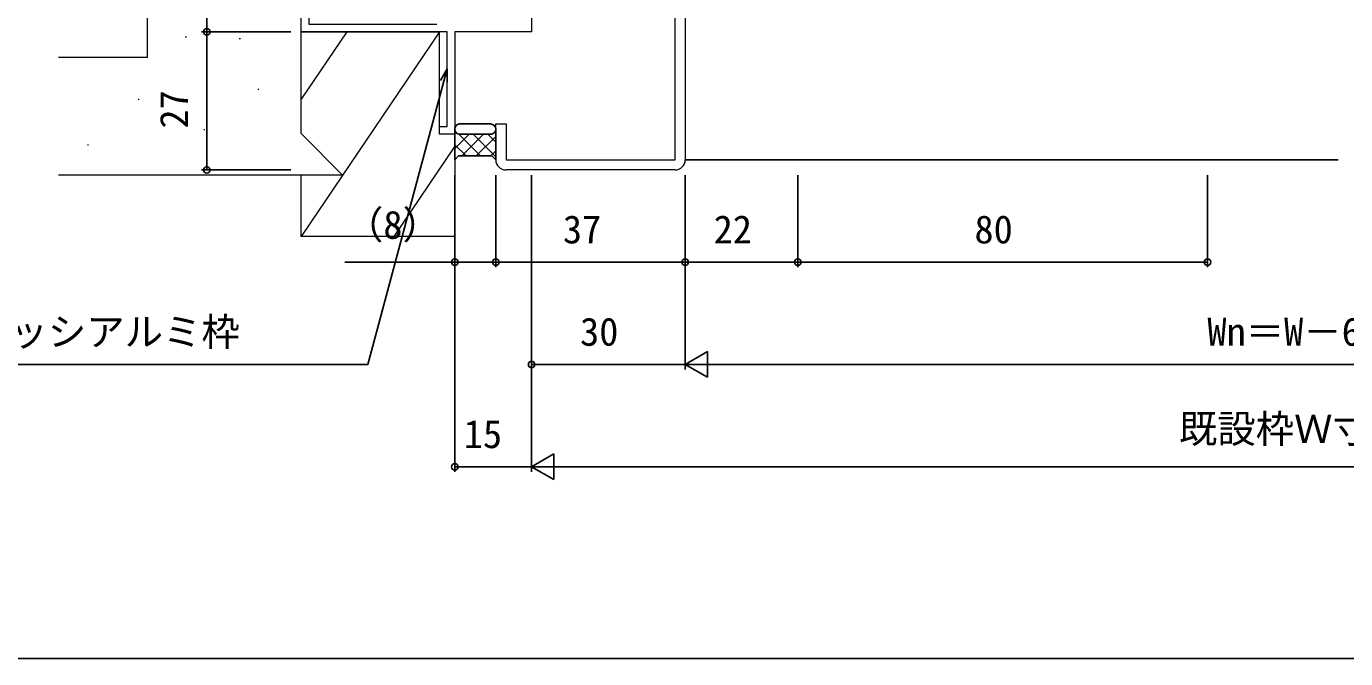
# Model space of a CAD drawing. Units: millimetres, scale not verified. Extents: x -437 to 438, y -281 to 278.
# Drawn here: x -95.9 to 161.7, y -281 to -157.4 of the extents above; entities that cross this region are included whole.
import ezdxf
from ezdxf.enums import TextEntityAlignment as Align

# ---------------------------------------------------------------- set-up
doc = ezdxf.new("R2010")
doc.units = ezdxf.units.MM
doc.header["$LTSCALE"] = 2
doc.layers.add('0-3_YKK_11', color=7, linetype='Continuous', lineweight=18)
doc.layers.add('0-9_YSS_K', color=3, linetype='Continuous', lineweight=18)
for name, color, linetype in [('0-4_YKK_12', 2, 'Continuous'), ('0-5_YKK_13', 4, 'Continuous'), ('0-7_YKK_D', 6, 'Continuous'), ('0-8_YKK_ZWAK', 7, 'Continuous')]:
    doc.layers.add(name, color=color, linetype=linetype)
doc.styles.add('ＭＳ ゴシック', font='')
doc.styles.get('ＭＳ ゴシック').set_extended_font_data('MS Gothic')

msp = doc.modelspace()

# ---------------------------------------------------------------- linework, layer by layer
at = {"layer": '0-3_YKK_11', "color": 4}
msp.add_lwpolyline([(-15.714, -100), (-40.714, -100), (-40.714, -104.5), (-42.214, -104.5), (-42.214, -98.5), (-12.214, -98.5), (-12.214, -137), (2.786, -137), (2.786, -158.5), (-12.214, -158.5), (-12.214, -178.5), (-15.214, -178.5), (-15.214, -177), (-13.714, -177), (-13.714, -158.5), (-42.214, -158.5), (-42.214, -152.5), (-40.714, -152.5), (-40.714, -157), (-15.714, -157)], dxfattribs=at)
at = {"layer": '0-4_YKK_12'}
msp.add_line((160.285, -183.5), (32.785, -183.5), dxfattribs=at)
at = {"layer": '0-5_YKK_13'}
for p, q in [((-12.214, -177.731), (-12.177, -177.768)), ((-11.214, -176.5), (-5.215, -176.5)), ((-11.941, -178.187), (-12.214, -178.461)), ((-9.425, -178.5), (-12.214, -181.289)), ((-11.482, -178.464), (-7.195, -182.75)), ((-5.215, -178.5), (-11.214, -178.5)), ((-11.214, -178.5), (-5.215, -178.5)), ((-6.597, -178.5), (-10.847, -182.75)), ((-8.617, -178.5), (-4.215, -182.902)), ((-4.215, -178.947), (-8.018, -182.75)), ((-5.788, -178.5), (-4.215, -180.074)), ((-12.214, -180.56), (-10.024, -182.75)), ((-4.215, -181.775), (-5.19, -182.75)), ((-12.214, -183.388), (-12.158, -183.444))]:
    msp.add_line(p, q, dxfattribs=at)
for points in [[(-4.215, -183.5), (-4.965, -182.75), (-11.464, -182.75), (-12.214, -183.5), (-12.214, -177.5)], [(-4.215, -177.5), (-4.215, -183.5), (-4.965, -182.75), (-11.464, -182.75), (-12.214, -183.5)]]:
    msp.add_lwpolyline(points, dxfattribs=at)
for centre, start, end in [((-11.214, -177.5), 89.99999, 180), ((-11.214, -177.5), 180, 269.99999), ((-11.214, -177.5), 180, 269.99999), ((-5.215, -177.5), 0, 89.99999), ((-5.215, -177.5), 269.99999, 0), ((-5.215, -177.5), 269.99999, 0)]:
    msp.add_arc(centre, 1, start, end, dxfattribs=at)
at = {"layer": '0-7_YKK_D'}
for p, q in [((-60.658, -98.5), (-60.658, -158.5)), ((-44.214, -158.5), (-61.658, -158.5)), ((-44.214, -158.5), (-61.658, -158.5)), ((-60.658, -158.5), (-60.658, -185.5)), ((-44.214, -185.5), (-61.658, -185.5)), ((-12.214, -186.5), (-12.214, -244.5)), ((-12.211, -186.5), (-12.211, -204.5)), ((-4.215, -186.5), (-4.215, -204.5)), ((-4.215, -186.5), (-4.215, -204.5)), ((2.786, -186.5), (2.786, -244.5)), ((2.786, -186.5), (2.786, -224.5)), ((2.786, -186.5), (2.786, -244.5)), ((32.785, -186.5), (32.785, -224.5)), ((32.785, -186.5), (32.785, -204.5)), ((32.785, -186.5), (32.785, -204.5)), ((32.785, -186.5), (32.785, -224.5)), ((54.785, -186.5), (54.785, -204.5)), ((54.785, -186.5), (54.785, -204.5)), ((134.785, -186.5), (134.785, -204.5)), ((32.785, -203.5), (-4.215, -203.5)), ((54.785, -203.5), (32.785, -203.5)), ((54.785, -203.5), (134.785, -203.5)), ((32.785, -223.5), (37.115, -221)), ((37.115, -226), (37.115, -221)), ((32.785, -223.5), (2.786, -223.5)), ((32.785, -223.5), (37.115, -226)), ((32.785, -223.5), (41.445, -223.5)), ((37.785, -223.5), (285.785, -223.5)), ((2.786, -243.5), (7.116, -241)), ((7.116, -246), (7.116, -241)), ((-12.214, -243.5), (2.786, -243.5)), ((2.786, -243.5), (7.116, -246)), ((2.786, -243.5), (11.446, -243.5)), ((7.786, -243.5), (315.781, -243.5))]:
    msp.add_line(p, q, dxfattribs=at)
for points in [[(-13.714, -165.703), (-14.374, -168.166), (-29.201, -223.5), (-121.046, -223.5)], [(-15.034, -167.989), (-13.714, -165.703), (-13.714, -168.343)], [(-4.215, -203.5), (-12.211, -203.5), (-33.712, -203.5)]]:
    msp.add_lwpolyline(points, dxfattribs=at)
for centre in [(-60.658, -158.5), (-60.658, -158.5), (-60.658, -185.5), (-12.211, -203.5), (-4.215, -203.5), (-4.215, -203.5), (32.785, -203.5), (32.785, -203.5), (54.785, -203.5), (54.785, -203.5), (134.785, -203.5), (2.786, -223.5), (-12.214, -243.5)]:
    msp.add_circle(centre, 0.637, dxfattribs=at)
at = {"layer": '0-8_YKK_ZWAK'}
msp.add_lwpolyline([(-436.8, -281), (438.2, -281), (438.2, 244)], dxfattribs=at)
at = {"layer": '0-9_YSS_K'}
for p, q in [((-72.214, -163.5), (-72.214, -43.5)), ((-64.838, -159.495), (-64.638, -159.495)), ((-42.214, -178.4), (-42.214, -158.5)), ((-33.311, -158.5), (-42.214, -171.689)), ((-15.214, -158.5), (-42.214, -198.5)), ((-42.214, -158.5), (-15.214, -158.5)), ((-54.292, -159.824), (-54.092, -159.824)), ((-72.214, -163.5), (-89.635, -163.5)), ((-50.667, -169.711), (-50.467, -169.711)), ((-74.065, -171.688), (-73.865, -171.688)), ((-61.212, -177.62), (-61.012, -177.62)), ((-34.114, -186.5), (-42.214, -178.4)), ((-12.214, -178.5), (-12.214, -198.5)), ((-83.951, -180.586), (-83.751, -180.586)), ((-12.214, -180.866), (-24.117, -198.5)), ((-42.214, -186.5), (-89.635, -186.5)), ((-34.114, -186.5), (-42.214, -186.5)), ((-42.214, -198.5), (-42.214, -186.5)), ((-12.214, -198.5), (-42.214, -198.5))]:
    msp.add_line(p, q, dxfattribs=at)
at = {"layer": '0-9_YSS_K', "color": 211}
msp.add_line((30.785, -185.5), (-2.215, -185.5), dxfattribs=at)
msp.add_lwpolyline([(-4.215, -183.5), (-4.215, -176.5), (-2.215, -176.5), (-2.215, -183.5), (30.785, -183.5), (30.785, -130.5), (32.785, -130.5), (32.785, -183.5)], dxfattribs=at)
at = {"layer": '0-9_YSS_K'}
msp.add_lwpolyline([(-12.214, -178.5), (-15.214, -178.5), (-15.214, -158.5)], dxfattribs=at)
at = {"layer": '0-9_YSS_K', "color": 211}
for centre, start, end in [((-2.215, -183.5), 180, 270), ((30.785, -183.5), 270, 0)]:
    msp.add_arc(centre, 2, start, end, dxfattribs=at)

# ---------------------------------------------------------------- texts
at = {"layer": '0-7_YKK_D', "style": 'ＭＳ ゴシック'}
msp.add_text('27', height=5.499, rotation=90, dxfattribs=at).set_placement((-62.658, -177.391), align=Align.BOTTOM_LEFT)
for s, p in [('（8）', (-33.672, -200.605)), ('37', (8.894, -201.5)), ('22', (38.33, -201.5)), ('80', (89.266, -201.5)), ('既設サッシアルミ枠', (-121.685, -221.52)), ('30', (12.246, -221.5)), ('Wn＝W－60', (134.747, -221.5)), ('既設枠Ｗ寸法', (129.184, -240.477)), ('15', (-10.467, -241.5))]:
    msp.add_text(s, height=5.499, dxfattribs=at).set_placement(p, align=Align.BOTTOM_LEFT)

doc.saveas('drawing.dxf')
